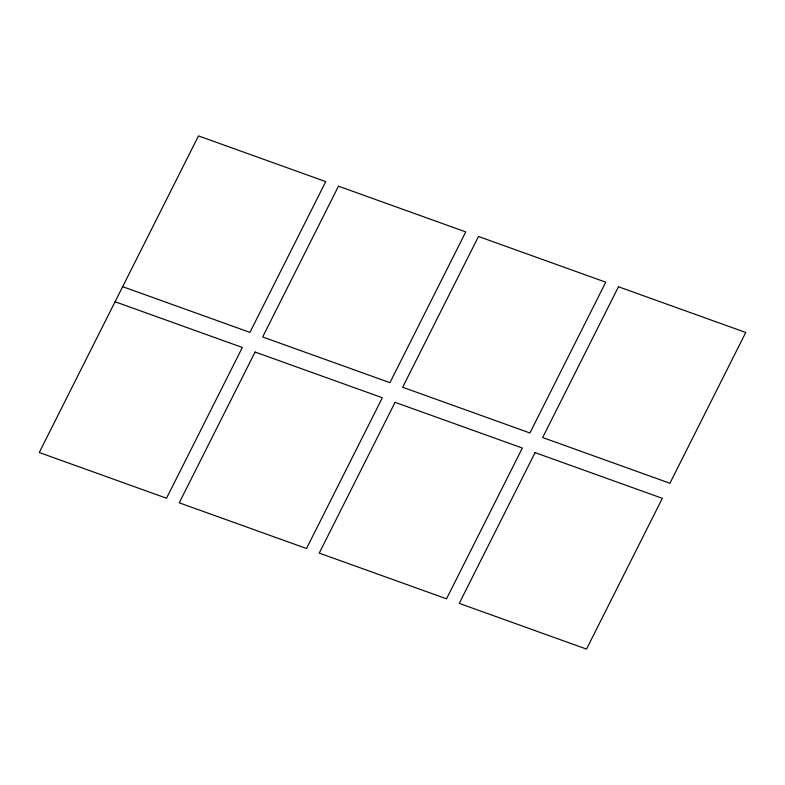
<?xml version="1.0" encoding="UTF-8"?>
<svg xmlns="http://www.w3.org/2000/svg" width="785" height="785" viewBox="0 0 785 785"><rect width="100%" height="100%" fill="white"/><g stroke="black" fill="none" stroke-linecap="round" stroke-linejoin="round"><path stroke-width="1.18" d="M122.666 286.672L249.934 332.389L325.755 181.62L198.487 135.903L39.25 452.513L166.518 498.23L242.349 347.461L115.081 301.744M255.076 352.033L179.245 502.802L306.513 548.519L382.344 397.75L255.076 352.033M338.482 186.192L262.661 336.961L389.929 382.678L465.76 231.909L338.482 186.192M395.071 402.322L319.24 553.091L446.518 598.808L522.339 448.039L395.071 402.322M478.487 236.481L402.656 387.25L529.924 432.967L605.755 282.198L478.487 236.481M535.066 452.611L459.245 603.38L586.513 649.097L662.334 498.328L535.066 452.611M618.482 286.77L542.651 437.539L669.919 483.256L745.75 332.487L618.482 286.77"/></g></svg>
